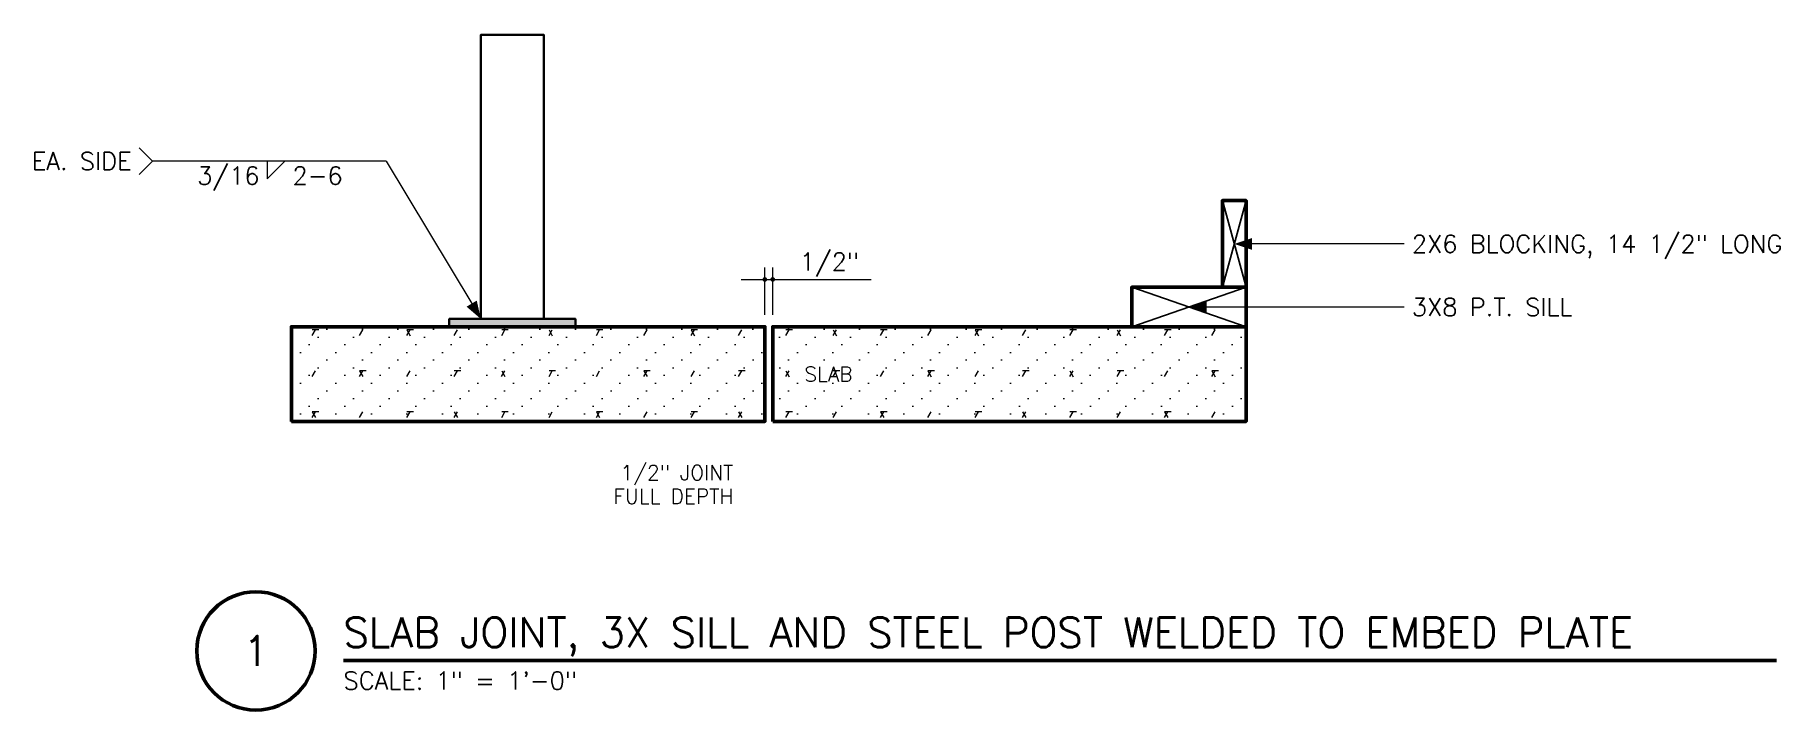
# Model space of a CAD drawing. Header units: inches. Extents: x -16 to 94, y -18 to 24.
import ezdxf
from ezdxf.enums import TextEntityAlignment as Align

# ---------------------------------------------------------------- set-up
doc = ezdxf.new("R2010")
doc.units = ezdxf.units.IN
doc.header["$MEASUREMENT"] = 0
for name, color, linetype, lineweight in [('S-ANNO-DIMS', 7, 'CONTINUOUS', 13), ('S-ANNO-NOTE', 7, 'CONTINUOUS', 18), ('S-ANNO-TTLB', 7, 'CONTINUOUS', 50), ('S-DETL-BYND', 7, 'CONTINUOUS', 25), ('S-DETL-CUT', 7, 'CONTINUOUS', 50), ('S-DETL-PATT', 7, 'CONTINUOUS', 9), ('S-DETL-STL', 7, 'CONTINUOUS', 35)]:
    doc.layers.add(name, color=color, linetype=linetype, lineweight=lineweight)
doc.styles.add('KERF', font='romans.shx')
pattern_1 = [(0, (0, 0), (1.1244, 0.9732), [0, -2.25]), (0, (0.564, 0.48), (1.1244, 0.9732), [0, -2.25]), (60, (1.32, 0.24), (3, 2.598), [0.42, -5.58]), (180, (1.74, 0.6), (3, 2.598), [0.42, -5.58]), (300, (1.32, 0.6), (3, 2.598), [0.42, -5.58])]

msp = doc.modelspace()

# ---------------------------------------------------------------- hatches: boundary and pattern name
at = {"layer": 'S-ANNO-DIMS', "lineweight": 50}
for points in [[(30.15, 9, 1), (29.85, 9, 1)], [(30.65, 9, 1), (30.35, 9, 1)]]:
    msp.add_hatch(color=256, dxfattribs=at).paths.add_polyline_path(points)
at = {"layer": 'S-ANNO-NOTE', "lineweight": 50}
for points in [[(59.75, 11.25), (60.875, 10.875), (60.875, 11.625)], [(12, 6.5), (11.742752, 7.657615), (11.099632, 7.271744)], [(56.875, 7.25), (58, 6.875), (58, 7.625)]]:
    msp.add_hatch(color=256, dxfattribs=at).paths.add_polyline_path(points)
at = {"layer": 'S-DETL-PATT', "lineweight": 9}
h = msp.add_hatch(dxfattribs=at)
h.set_pattern_fill('KERF-CONC', color=256, style=0)
h.set_pattern_definition(pattern_1)
h.paths.add_polyline_path([(0, 0), (30, 0), (30, 6), (0, 6)])
h = msp.add_hatch(dxfattribs=at)
h.set_pattern_fill('KERF-CONC', color=256, style=0)
h.set_pattern_definition(pattern_1)
h.paths.add_polyline_path([(30.5, 0), (60.5, 0), (60.5, 6), (30.5, 6)])
at = {"layer": 'S-DETL-STL', "lineweight": 50}
msp.add_hatch(color=256, dxfattribs=at).paths.add_polyline_path([(10, 6), (18, 6), (18, 6.5), (10, 6.5)])

# ---------------------------------------------------------------- linework, layer by layer
at = {"layer": 'S-ANNO-DIMS', "lineweight": 13}
for points in [[(28.5, 9), (32, 9)], [(30, 6.75), (30, 9.75)], [(30.5, 6.75), (30.5, 9.75)], [(30.5, 9), (36.741071, 9)]]:
    msp.add_lwpolyline(points, dxfattribs=at)
at = {"layer": 'S-ANNO-NOTE', "lineweight": 18}
for points in [[(-9.653571, 17.34), (-8.813571, 16.5), (-9.653571, 15.66)], [(6, 16.5), (-8.813571, 16.5)], [(-1.540714, 16.5), (-1.540714, 15.375), (-0.415714, 16.5)], [(6, 16.5), (11.421192, 7.46468)], [(70.52, 11.25), (69.02, 11.25), (60.875, 11.25)], [(70.52, 7.25), (69.02, 7.25), (58, 7.25)]]:
    msp.add_lwpolyline(points, dxfattribs=at)
at = {"layer": 'S-ANNO-TTLB', "lineweight": 50}
msp.add_lwpolyline([(-6, -14.55, 1), (1.5, -14.55, 1)], format="xyb", close=True, dxfattribs=at)
msp.add_lwpolyline([(3.3, -15.15), (94.103571, -15.15)], dxfattribs=at)
at = {"layer": 'S-DETL-BYND', "lineweight": 25}
for points in [[(59, 8.5), (60.5, 14)], [(60.5, 8.5), (59, 14)], [(53.25, 6), (60.5, 8.5)], [(60.5, 6), (53.25, 8.5)]]:
    msp.add_lwpolyline(points, dxfattribs=at)
at = {"layer": 'S-DETL-CUT', "lineweight": 50}
for points in [[(60.5, 8.5), (60.5, 14), (59, 14), (59, 8.5)], [(60.5, 6), (60.5, 8.5), (53.25, 8.5), (53.25, 6)]]:
    msp.add_lwpolyline(points, dxfattribs=at)
for points in [[(0, 0), (30, 0), (30, 6), (0, 6)], [(30.5, 0), (60.5, 0), (60.5, 6), (30.5, 6)]]:
    msp.add_lwpolyline(points, close=True, dxfattribs=at)
at = {"layer": 'S-DETL-STL', "lineweight": 35}
for points in [[(16, 6.5), (16, 24.5), (12, 24.5), (12, 6.5)], [(18, 6), (18, 6.5), (10, 6.5), (10, 6)]]:
    msp.add_lwpolyline(points, dxfattribs=at)

# ---------------------------------------------------------------- texts
at = {"layer": 'S-ANNO-DIMS', "lineweight": 13, "style": 'KERF'}
msp.add_text('1/2"', height=1.125, dxfattribs=at).set_placement((34.089286, 9.5625), align=Align.CENTER)
at = {"layer": 'S-ANNO-NOTE', "lineweight": 18, "style": 'KERF'}
for s, height, p in [('EA. SIDE', 1.125, (-10.133571, 16.5)), ('1/2" JOINT', 0.9375, (28, -3.25)), ('FULL DEPTH', 0.9375, (28, -4.75))]:
    msp.add_text(s, height=height, dxfattribs=at).set_placement(p, align=Align.MIDDLE_RIGHT)
msp.add_text('3/16', height=1.125, dxfattribs=at).set_placement((-2.020714, 15.015), align=Align.RIGHT)
for s, p in [('2-6', (0.064286, 15.015)), ('2X6 BLOCKING, 14 1/2" LONG', (71, 10.6875)), ('3X8 P.T. SILL', (71, 6.6875))]:
    msp.add_text(s, height=1.125, dxfattribs=at).set_placement(p)
msp.add_text('SLAB', height=0.9375, dxfattribs=at).set_placement((32.5, 3), align=Align.MIDDLE_LEFT)
at = {"layer": 'S-ANNO-TTLB', "lineweight": 50, "style": 'KERF'}
msp.add_text('SLAB JOINT, 3X SILL AND STEEL POST WELDED TO EMBED PLATE', height=1.875, dxfattribs=at).set_placement((3.3, -14.31))
msp.add_text('1', height=1.875, dxfattribs=at).set_placement((-2.25, -14.55), align=Align.MIDDLE_CENTER)
at = {"layer": 'S-ANNO-TTLB', "lineweight": 18, "style": 'KERF'}
msp.add_text('SCALE: 1" = 1\'-0"', height=1.125, dxfattribs=at).set_placement((3.3, -16.995))

doc.saveas('drawing.dxf')
